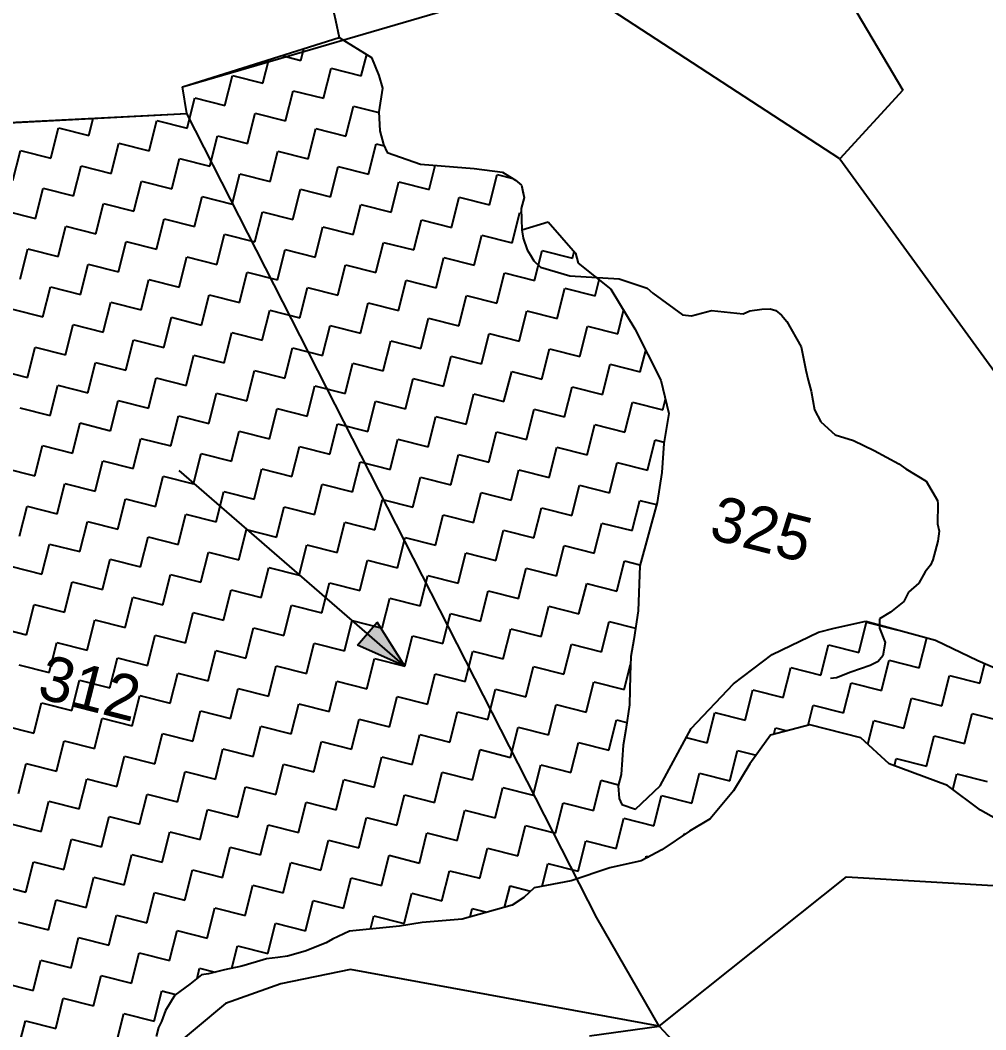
# Model space of a CAD drawing. Header units: metres. Extents: x 281097 to 285452, y 2029380 to 2031700.
# Drawn here: x 283467.3 to 283849.6, y 2030445 to 2030844.6 of the extents above; entities that cross this region are included whole.
import ezdxf
from ezdxf.enums import TextEntityAlignment as Align

# ---------------------------------------------------------------- set-up
doc = ezdxf.new("R2010")
doc.units = ezdxf.units.M
doc.header["$MEASUREMENT"] = 0
for name, color, linetype in [('LINE_WATER', 4, 'Continuous'), ('POLY_HATCH', 12, 'Continuous'), ('POLY_PARCEL', 6, 'Continuous'), ('POLY_WATER', 4, 'Continuous'), ('TEXT_PARCEL', 7, 'Continuous')]:
    doc.layers.add(name, color=color, linetype=linetype)
doc.styles.add('TEXT_MAP', font='', dxfattribs={"height": 2.5})
doc.styles.get('TEXT_MAP').set_extended_font_data('Kruti Dev 050')

msp = doc.modelspace()

# ---------------------------------------------------------------- hatches: boundary and pattern name
h = msp.add_hatch(color=256)
h.paths.add_polyline_path([(283604.79, 2030601.79), (283600.86, 2030597.26), (283619.61, 2030588.94)])
h.paths.add_polyline_path([(283619.61, 2030588.94), (283608.72, 2030606.32), (283604.79, 2030601.79)])

# ---------------------------------------------------------------- linework, layer by layer
for points in [[(283619.61, 2030588.94), (283530.34, 2030666.33)], [(283600.86, 2030597.26), (283608.72, 2030606.32)], [(283619.61, 2030588.94), (283608.72, 2030606.32)], [(283619.61, 2030588.94), (283600.86, 2030597.26)]]:
    msp.add_lwpolyline(points)
at = {"layer": 'LINE_WATER'}
for p, q in [((283590.89, 2030850.44), (283592.18, 2030844.58)), ((283592.18, 2030844.58), (283593.68, 2030837.73)), ((283593.68, 2030837.73), (283606.47, 2030829.87)), ((283606.47, 2030829.87), (283609.28, 2030822.69)), ((283609.28, 2030822.69), (283610.78, 2030817.69)), ((283610.78, 2030817.69), (283609.34, 2030808.36)), ((283609.34, 2030808.36), (283609.76, 2030800.86)), ((283609.76, 2030800.86), (283611.15, 2030795.43)), ((283611.15, 2030795.43), (283612.66, 2030792.27)), ((283612.66, 2030792.27), (283625.8, 2030787.56)), ((283625.8, 2030787.56), (283647.09, 2030785.86)), ((283647.09, 2030785.86), (283658.27, 2030784.41)), ((283658.27, 2030784.41), (283663.48, 2030781.25)), ((283663.48, 2030781.25), (283665.76, 2030779.28)), ((283665.76, 2030779.28), (283666.83, 2030774.39)), ((283666.83, 2030774.39), (283665.73, 2030770.05)), ((283665.73, 2030770.05), (283665.92, 2030761.69)), ((283665.92, 2030761.69), (283666.45, 2030758.32)), ((283666.45, 2030758.32), (283668.07, 2030753.75)), ((283668.07, 2030753.75), (283669.37, 2030751.58)), ((283669.37, 2030751.58), (283670.66, 2030749.4)), ((283670.66, 2030749.4), (283673.26, 2030746.9)), ((283673.26, 2030746.9), (283684.88, 2030743.49)), ((283684.88, 2030743.49), (283704.43, 2030742.23)), ((283704.43, 2030742.23), (283715.51, 2030738.51)), ((283715.51, 2030738.51), (283717.78, 2030736.54)), ((283717.78, 2030736.54), (283729.49, 2030728.03)), ((283729.49, 2030728.03), (283733.07, 2030727.59)), ((283733.07, 2030727.59), (283741.01, 2030729.73)), ((283741.01, 2030729.73), (283753.61, 2030728.39)), ((283753.61, 2030728.39), (283756.22, 2030729.58)), ((283756.22, 2030729.58), (283761.01, 2030730.21)), ((283761.01, 2030730.21), (283764.27, 2030730.31)), ((283764.27, 2030730.31), (283766.44, 2030729.76)), ((283766.44, 2030729.76), (283768.71, 2030727.8)), ((283768.71, 2030727.8), (283770.88, 2030725.4)), ((283770.88, 2030725.4), (283776.57, 2030715.35)), ((283776.57, 2030715.35), (283778.39, 2030706.11)), ((283778.39, 2030706.11), (283779.25, 2030702.2)), ((283779.25, 2030702.2), (283780.43, 2030697.74)), ((283780.43, 2030697.74), (283781.82, 2030690.46)), ((283781.82, 2030690.46), (283784.3, 2030685.67)), ((283784.3, 2030685.67), (283789.94, 2030680.55)), ((283789.94, 2030680.55), (283797.21, 2030678.25)), ((283797.21, 2030678.25), (283805.46, 2030674.31)), ((283805.46, 2030674.31), (283815.22, 2030669.06)), ((283815.22, 2030669.06), (283817.93, 2030666.99)), ((283817.93, 2030666.99), (283825.95, 2030662.19)), ((283825.95, 2030662.19), (283828.23, 2030658.38)), ((283828.23, 2030658.38), (283830.5, 2030654.57)), ((283830.6, 2030653.16), (283830.47, 2030645.34)), ((283830.5, 2030654.57), (283830.6, 2030653.16)), ((283830.47, 2030645.34), (283831.11, 2030642.41)), ((283831.11, 2030642.41), (283830.56, 2030638.39)), ((283830.56, 2030638.39), (283829.57, 2030634.48)), ((283828.69, 2030631.01), (283827.7, 2030628.95)), ((283829.57, 2030634.48), (283828.69, 2030631.01)), ((283827.7, 2030628.95), (283825.63, 2030626.24)), ((283825.63, 2030626.24), (283823.12, 2030621.8)), ((283823.12, 2030621.8), (283818.98, 2030618.23)), ((283818.98, 2030618.23), (283817.12, 2030614.54)), ((283817.12, 2030614.54), (283811.89, 2030610.32)), ((283807.54, 2030607.73), (283807.53, 2030604.04)), ((283811.89, 2030610.32), (283807.54, 2030607.73)), ((283807.53, 2030604.04), (283809.79, 2030598.38)), ((283809.79, 2030598.38), (283808.91, 2030593.06)), ((283808.91, 2030593.06), (283806.94, 2030590.79)), ((283803.79, 2030589.28), (283796.17, 2030586.59)), ((283806.94, 2030590.79), (283803.79, 2030589.28)), ((283790.52, 2030584.33), (283788.13, 2030584.01)), ((283796.17, 2030586.59), (283790.52, 2030584.33))]:
    msp.add_line(p, q, dxfattribs=at)
at = {"layer": 'POLY_HATCH'}
for p, q in [((283531.61, 2030818.24), (283593.68, 2030837.73)), ((283593.68, 2030837.73), (283606.47, 2030829.87)), ((283606.47, 2030829.87), (283609.28, 2030822.69)), ((283609.28, 2030822.69), (283610.78, 2030817.69)), ((283533.37, 2030807.64), (283531.61, 2030818.24)), ((283610.78, 2030817.69), (283609.34, 2030808.36)), ((283229.01, 2030791.84), (283533.37, 2030807.64)), ((283609.34, 2030808.36), (283609.76, 2030800.86)), ((283609.76, 2030800.86), (283611.15, 2030795.43)), ((283611.15, 2030795.43), (283612.66, 2030792.27)), ((283612.66, 2030792.27), (283625.8, 2030787.56)), ((283625.8, 2030787.56), (283647.09, 2030785.86)), ((283647.09, 2030785.86), (283658.27, 2030784.41)), ((283658.27, 2030784.41), (283663.48, 2030781.25)), ((283663.48, 2030781.25), (283665.76, 2030779.28)), ((283665.76, 2030779.28), (283666.34, 2030776.64)), ((283666.34, 2030776.64), (283666.83, 2030774.39)), ((283666.83, 2030774.39), (283665.73, 2030770.05)), ((283665.73, 2030770.05), (283665.92, 2030761.69)), ((283665.92, 2030761.69), (283676.34, 2030764.84)), ((283676.34, 2030764.84), (283687.14, 2030752.46)), ((283687.14, 2030752.46), (283688.26, 2030748.43)), ((283688.26, 2030748.43), (283701.21, 2030738.18)), ((283701.21, 2030738.18), (283710.62, 2030722.4)), ((283710.62, 2030722.4), (283721.02, 2030702.09)), ((283721.02, 2030702.09), (283724.13, 2030688.97)), ((283724.13, 2030688.97), (283722.2, 2030677.14)), ((283722.2, 2030677.14), (283721.41, 2030665.55)), ((283721.41, 2030665.55), (283719.49, 2030653.71)), ((283719.49, 2030653.71), (283712.61, 2030628.66)), ((283712.61, 2030628.66), (283712.01, 2030610.81)), ((283712.01, 2030610.81), (283710.21, 2030599.48)), ((283783.33, 2030602.39), (283789.63, 2030604.01)), ((283789.63, 2030604.01), (283802.12, 2030606.74)), ((283802.12, 2030606.74), (283829.7, 2030599.22)), ((283710.21, 2030599.48), (283709.06, 2030592.8)), ((283765.03, 2030593.63), (283783.33, 2030602.39)), ((283829.7, 2030599.22), (283846.44, 2030591.23)), ((283709.06, 2030592.8), (283708.79, 2030585.37)), ((283749.74, 2030581.96), (283765.03, 2030593.63)), ((283846.44, 2030591.23), (283875.39, 2030578.53)), ((283708.79, 2030585.37), (283708.5, 2030573.66)), ((283732.92, 2030564.25), (283749.74, 2030581.96)), ((283708.5, 2030573.66), (283707.08, 2030563.83)), ((283707.08, 2030563.83), (283706.06, 2030557.66)), ((283720.75, 2030541.62), (283732.92, 2030564.25)), ((283779.94, 2030565.74), (283764.43, 2030561.63)), ((283800.09, 2030560.64), (283779.94, 2030565.74)), ((283764.43, 2030561.63), (283756.2, 2030550.32)), ((283811.4, 2030550.27), (283800.09, 2030560.64)), ((283706.06, 2030557.66), (283705.27, 2030546.08)), ((283756.2, 2030550.32), (283749.74, 2030539.63)), ((283834.44, 2030541.75), (283811.4, 2030550.27)), ((283705.27, 2030546.08), (283704.12, 2030541.54)), ((283704.12, 2030541.54), (283704.48, 2030536.63)), ((283710.9, 2030532.33), (283720.75, 2030541.62)), ((283749.74, 2030539.63), (283740.5, 2030528.58)), ((283847.52, 2030532.01), (283834.44, 2030541.75)), ((283704.48, 2030536.63), (283705.48, 2030534.23)), ((283705.48, 2030534.23), (283710.9, 2030532.33)), ((283876.09, 2030515.66), (283847.52, 2030532.01)), ((283740.5, 2030528.58), (283732.3, 2030523.69)), ((283732.3, 2030523.69), (283721.31, 2030516.29)), ((283721.31, 2030516.29), (283713.23, 2030511.91)), ((283713.23, 2030511.91), (283700.74, 2030509.18)), ((283700.74, 2030509.18), (283685.48, 2030503.94)), ((283685.48, 2030503.94), (283670.85, 2030501.21)), ((283670.85, 2030501.21), (283666.68, 2030497.45)), ((283666.68, 2030497.45), (283662.13, 2030494.31)), ((283662.13, 2030494.31), (283642.35, 2030488.87)), ((283626.46, 2030487.53), (283617.51, 2030486.05)), ((283642.35, 2030488.87), (283626.46, 2030487.53)), ((283597.71, 2030484.1), (283591.02, 2030480.97)), ((283617.51, 2030486.05), (283597.71, 2030484.1)), ((283588.5, 2030479.47), (283580.17, 2030476.22)), ((283591.02, 2030480.97), (283588.5, 2030479.47)), ((283580.17, 2030476.22), (283573.23, 2030474.22)), ((283560.87, 2030472), (283555.07, 2030470.25)), ((283564.91, 2030473.12), (283560.87, 2030472)), ((283569.32, 2030473.61), (283564.91, 2030473.12)), ((283573.23, 2030474.22), (283569.32, 2030473.61)), ((283541.95, 2030467.14), (283539.18, 2030466.78)), ((283548.26, 2030468.76), (283541.95, 2030467.14)), ((283555.07, 2030470.25), (283548.26, 2030468.76)), ((283534.5, 2030463.14), (283528.57, 2030458.75)), ((283539.18, 2030466.78), (283534.5, 2030463.14)), ((283528.57, 2030458.75), (283524.89, 2030452.71)), ((283524.89, 2030452.71), (283523.24, 2030448.31)), ((283523.24, 2030448.31), (283522.1, 2030445.92)), ((283522.1, 2030445.92), (283521.21, 2030442.39))]:
    msp.add_line(p, q, dxfattribs=at)
at = {"layer": 'POLY_HATCH', "linetype": 'Continuous'}
for p, q in [((283593.37, 2030837.63), (283593.43, 2030837.62)), ((283593.43, 2030837.62), (283593.44, 2030837.65)), ((283570.91, 2030830.58), (283578.43, 2030828.68)), ((283578.43, 2030828.68), (283579.6, 2030833.31)), ((283602.37, 2030822.61), (283604.51, 2030831.07)), ((283563.42, 2030819.74), (283565.76, 2030828.96)), ((283548.42, 2030810.8), (283551.45, 2030822.77)), ((283551.45, 2030822.77), (283563.42, 2030819.74)), ((283587.37, 2030813.68), (283590.4, 2030825.65)), ((283590.4, 2030825.65), (283602.37, 2030822.61)), ((283572.36, 2030804.74), (283575.4, 2030816.71)), ((283575.4, 2030816.71), (283587.37, 2030813.68)), ((283533.42, 2030801.86), (283536.45, 2030813.83)), ((283536.45, 2030813.83), (283548.42, 2030810.8)), ((283596.3, 2030798.67), (283599.34, 2030810.64)), ((283599.34, 2030810.64), (283609.36, 2030808.1)), ((283557.36, 2030795.8), (283560.39, 2030807.77)), ((283560.39, 2030807.77), (283572.36, 2030804.74)), ((283494.47, 2030798.99), (283496.17, 2030805.71)), ((283518.42, 2030792.92), (283521.45, 2030804.9)), ((283521.45, 2030804.9), (283533.42, 2030801.86)), ((283479.47, 2030790.05), (283482.5, 2030802.02)), ((283482.5, 2030802.02), (283494.47, 2030798.99)), ((283542.36, 2030786.86), (283545.39, 2030798.83)), ((283545.39, 2030798.83), (283557.36, 2030795.8)), ((283581.3, 2030789.73), (283584.33, 2030801.7)), ((283584.33, 2030801.7), (283596.3, 2030798.67)), ((283503.41, 2030783.99), (283506.44, 2030795.96)), ((283506.44, 2030795.96), (283518.42, 2030792.92)), ((283605.24, 2030783.67), (283608.28, 2030795.64)), ((283608.28, 2030795.64), (283611.43, 2030794.84)), ((283464.47, 2030781.11), (283467.5, 2030793.08)), ((283467.5, 2030793.08), (283479.47, 2030790.05)), ((283566.3, 2030780.8), (283569.33, 2030792.77)), ((283569.33, 2030792.77), (283581.3, 2030789.73)), ((283488.41, 2030775.05), (283491.44, 2030787.02)), ((283491.44, 2030787.02), (283503.41, 2030783.99)), ((283527.35, 2030777.92), (283530.39, 2030789.89)), ((283530.39, 2030789.89), (283542.36, 2030786.86)), ((283590.24, 2030774.73), (283593.27, 2030786.7)), ((283593.27, 2030786.7), (283605.24, 2030783.67)), ((283629.19, 2030777.6), (283631.59, 2030787.1)), ((283551.3, 2030771.86), (283554.33, 2030783.83)), ((283554.33, 2030783.83), (283566.3, 2030780.8)), ((283653.13, 2030771.54), (283656.16, 2030783.51)), ((283656.16, 2030783.51), (283662.33, 2030781.95)), ((283512.35, 2030768.98), (283515.38, 2030780.95)), ((283515.38, 2030780.95), (283527.35, 2030777.92)), ((283614.18, 2030768.67), (283617.21, 2030780.64)), ((283617.21, 2030780.64), (283629.19, 2030777.6)), ((283473.41, 2030766.11), (283476.44, 2030778.08)), ((283476.44, 2030778.08), (283488.41, 2030775.05)), ((283536.29, 2030762.92), (283539.32, 2030774.89)), ((283539.32, 2030774.89), (283551.3, 2030771.86)), ((283575.24, 2030765.79), (283578.27, 2030777.76)), ((283578.27, 2030777.76), (283590.24, 2030774.73)), ((283497.35, 2030760.04), (283500.38, 2030772.02)), ((283500.38, 2030772.02), (283512.35, 2030768.98)), ((283599.18, 2030759.73), (283602.21, 2030771.7)), ((283602.21, 2030771.7), (283614.18, 2030768.67)), ((283638.12, 2030762.6), (283641.16, 2030774.57)), ((283641.16, 2030774.57), (283653.13, 2030771.54)), ((283461.43, 2030769.14), (283473.41, 2030766.11)), ((283560.23, 2030756.85), (283563.27, 2030768.82)), ((283563.27, 2030768.82), (283575.24, 2030765.79)), ((283662.07, 2030756.54), (283665.1, 2030768.51)), ((283665.1, 2030768.51), (283665.77, 2030768.34)), ((283482.34, 2030751.11), (283485.38, 2030763.08)), ((283485.38, 2030763.08), (283497.35, 2030760.04)), ((283521.29, 2030753.98), (283524.32, 2030765.95)), ((283524.32, 2030765.95), (283536.29, 2030762.92)), ((283584.18, 2030750.79), (283587.21, 2030762.76)), ((283587.21, 2030762.76), (283599.18, 2030759.73)), ((283623.12, 2030753.66), (283626.15, 2030765.63)), ((283626.15, 2030765.63), (283638.12, 2030762.6)), ((283545.23, 2030747.92), (283548.26, 2030759.89)), ((283548.26, 2030759.89), (283560.23, 2030756.85)), ((283647.06, 2030747.6), (283650.09, 2030759.57)), ((283650.09, 2030759.57), (283662.07, 2030756.54)), ((283506.29, 2030745.04), (283509.32, 2030757.01)), ((283509.32, 2030757.01), (283521.29, 2030753.98)), ((283608.12, 2030744.72), (283611.15, 2030756.69)), ((283611.15, 2030756.69), (283623.12, 2030753.66)), ((283467.34, 2030742.17), (283470.37, 2030754.14)), ((283470.37, 2030754.14), (283482.34, 2030751.11)), ((283530.23, 2030738.98), (283533.26, 2030750.95)), ((283533.26, 2030750.95), (283545.23, 2030747.92)), ((283569.17, 2030741.85), (283572.2, 2030753.82)), ((283572.2, 2030753.82), (283584.18, 2030750.79)), ((283671, 2030741.53), (283674.04, 2030753.5)), ((283674.04, 2030753.5), (283686.01, 2030750.47)), ((283686.01, 2030750.47), (283686.65, 2030753.02)), ((283491.28, 2030736.1), (283494.31, 2030748.07)), ((283494.31, 2030748.07), (283506.29, 2030745.04)), ((283593.11, 2030735.79), (283596.15, 2030747.76)), ((283596.15, 2030747.76), (283608.12, 2030744.72)), ((283632.06, 2030738.66), (283635.09, 2030750.63)), ((283635.09, 2030750.63), (283647.06, 2030747.6)), ((283554.17, 2030732.91), (283557.2, 2030744.88)), ((283557.2, 2030744.88), (283569.17, 2030741.85)), ((283656, 2030732.59), (283659.03, 2030744.57)), ((283659.03, 2030744.57), (283671, 2030741.53)), ((283476.28, 2030727.16), (283479.31, 2030739.14)), ((283479.31, 2030739.14), (283491.28, 2030736.1)), ((283515.22, 2030730.04), (283518.26, 2030742.01)), ((283518.26, 2030742.01), (283530.23, 2030738.98)), ((283578.11, 2030726.85), (283581.14, 2030738.82)), ((283581.14, 2030738.82), (283593.11, 2030735.79)), ((283617.06, 2030729.72), (283620.09, 2030741.69)), ((283620.09, 2030741.69), (283632.06, 2030738.66)), ((283694.95, 2030735.47), (283696.56, 2030741.86)), ((283539.17, 2030723.97), (283542.2, 2030735.94)), ((283542.2, 2030735.94), (283554.17, 2030732.91)), ((283641, 2030723.66), (283644.03, 2030735.63)), ((283644.03, 2030735.63), (283656, 2030732.59)), ((283679.94, 2030726.53), (283682.97, 2030738.5)), ((283682.97, 2030738.5), (283694.95, 2030735.47)), ((283500.22, 2030721.1), (283503.25, 2030733.07)), ((283503.25, 2030733.07), (283515.22, 2030730.04)), ((283602.05, 2030720.78), (283605.08, 2030732.75)), ((283605.08, 2030732.75), (283617.06, 2030729.72)), ((283464.31, 2030730.2), (283476.28, 2030727.16)), ((283524.16, 2030715.03), (283527.19, 2030727.01)), ((283527.19, 2030727.01), (283539.17, 2030723.97)), ((283563.11, 2030717.91), (283566.14, 2030729.88)), ((283566.14, 2030729.88), (283578.11, 2030726.85)), ((283664.94, 2030717.59), (283667.97, 2030729.56)), ((283667.97, 2030729.56), (283679.94, 2030726.53)), ((283703.88, 2030720.47), (283706.24, 2030729.75)), ((283485.22, 2030712.16), (283488.25, 2030724.13)), ((283488.25, 2030724.13), (283500.22, 2030721.1)), ((283587.05, 2030711.84), (283590.08, 2030723.81)), ((283590.08, 2030723.81), (283602.05, 2030720.78)), ((283625.99, 2030714.72), (283629.03, 2030726.69)), ((283629.03, 2030726.69), (283641, 2030723.66)), ((283688.88, 2030711.53), (283691.91, 2030723.5)), ((283691.91, 2030723.5), (283703.88, 2030720.47)), ((283548.1, 2030708.97), (283551.14, 2030720.94)), ((283551.14, 2030720.94), (283563.11, 2030717.91)), ((283649.94, 2030708.65), (283652.97, 2030720.62)), ((283652.97, 2030720.62), (283664.94, 2030717.59)), ((283470.21, 2030703.22), (283473.25, 2030715.19)), ((283473.25, 2030715.19), (283485.22, 2030712.16)), ((283509.16, 2030706.1), (283512.19, 2030718.07)), ((283512.19, 2030718.07), (283524.16, 2030715.03)), ((283572.05, 2030702.91), (283575.08, 2030714.88)), ((283575.08, 2030714.88), (283587.05, 2030711.84)), ((283610.99, 2030705.78), (283614.02, 2030717.75)), ((283614.02, 2030717.75), (283625.99, 2030714.72)), ((283533.1, 2030700.03), (283536.13, 2030712)), ((283536.13, 2030712), (283548.1, 2030708.97)), ((283634.93, 2030699.71), (283637.97, 2030711.69)), ((283637.97, 2030711.69), (283649.94, 2030708.65)), ((283673.88, 2030702.59), (283676.91, 2030714.56)), ((283676.91, 2030714.56), (283688.88, 2030711.53)), ((283712.82, 2030705.46), (283714.96, 2030713.91)), ((283494.16, 2030697.16), (283497.19, 2030709.13)), ((283497.19, 2030709.13), (283509.16, 2030706.1)), ((283595.99, 2030696.84), (283599.02, 2030708.81)), ((283599.02, 2030708.81), (283610.99, 2030705.78)), ((283697.82, 2030696.52), (283700.85, 2030708.49)), ((283700.85, 2030708.49), (283712.82, 2030705.46)), ((283458.24, 2030706.26), (283470.21, 2030703.22)), ((283518.1, 2030691.09), (283521.13, 2030703.06)), ((283521.13, 2030703.06), (283533.1, 2030700.03)), ((283557.04, 2030693.97), (283560.08, 2030705.94)), ((283560.08, 2030705.94), (283572.05, 2030702.91)), ((283619.93, 2030690.78), (283622.96, 2030702.75)), ((283622.96, 2030702.75), (283634.93, 2030699.71)), ((283658.87, 2030693.65), (283661.91, 2030705.62)), ((283661.91, 2030705.62), (283673.88, 2030702.59)), ((283479.15, 2030688.22), (283482.19, 2030700.19)), ((283482.19, 2030700.19), (283494.16, 2030697.16)), ((283580.98, 2030687.9), (283584.02, 2030699.87)), ((283584.02, 2030699.87), (283595.99, 2030696.84)), ((283682.82, 2030687.58), (283685.85, 2030699.56)), ((283685.85, 2030699.56), (283697.82, 2030696.52)), ((283542.04, 2030685.03), (283545.07, 2030697)), ((283545.07, 2030697), (283557.04, 2030693.97)), ((283643.87, 2030684.71), (283646.9, 2030696.68)), ((283646.9, 2030696.68), (283658.87, 2030693.65)), ((283467.18, 2030691.25), (283479.15, 2030688.22)), ((283503.09, 2030682.15), (283506.13, 2030694.13)), ((283506.13, 2030694.13), (283518.1, 2030691.09)), ((283565.98, 2030678.96), (283569.01, 2030690.93)), ((283569.01, 2030690.93), (283580.98, 2030687.9)), ((283604.93, 2030681.84), (283607.96, 2030693.81)), ((283607.96, 2030693.81), (283619.93, 2030690.78)), ((283706.76, 2030681.52), (283709.79, 2030693.49)), ((283709.79, 2030693.49), (283721.76, 2030690.46)), ((283721.76, 2030690.46), (283722.8, 2030694.57)), ((283527.04, 2030676.09), (283530.07, 2030688.06)), ((283530.07, 2030688.06), (283542.04, 2030685.03)), ((283628.87, 2030675.77), (283631.9, 2030687.74)), ((283631.9, 2030687.74), (283643.87, 2030684.71)), ((283667.81, 2030678.65), (283670.85, 2030690.62)), ((283670.85, 2030690.62), (283682.82, 2030687.58)), ((283488.09, 2030673.22), (283491.12, 2030685.19)), ((283491.12, 2030685.19), (283503.09, 2030682.15)), ((283589.92, 2030672.9), (283592.96, 2030684.87)), ((283592.96, 2030684.87), (283604.93, 2030681.84)), ((283691.75, 2030672.58), (283694.79, 2030684.55)), ((283694.79, 2030684.55), (283706.76, 2030681.52)), ((283512.03, 2030667.15), (283515.07, 2030679.12)), ((283515.07, 2030679.12), (283527.04, 2030676.09)), ((283550.98, 2030670.03), (283554.01, 2030682)), ((283554.01, 2030682), (283565.98, 2030678.96)), ((283613.86, 2030666.83), (283616.9, 2030678.81)), ((283616.9, 2030678.81), (283628.87, 2030675.77)), ((283652.81, 2030669.71), (283655.84, 2030681.68)), ((283655.84, 2030681.68), (283667.81, 2030678.65)), ((283473.09, 2030664.28), (283476.12, 2030676.25)), ((283476.12, 2030676.25), (283488.09, 2030673.22)), ((283574.92, 2030663.96), (283577.95, 2030675.93)), ((283577.95, 2030675.93), (283589.92, 2030672.9)), ((283676.75, 2030663.64), (283679.78, 2030675.61)), ((283679.78, 2030675.61), (283691.75, 2030672.58)), ((283715.7, 2030666.52), (283718.73, 2030678.49)), ((283718.73, 2030678.49), (283722.28, 2030677.59)), ((283535.97, 2030661.09), (283539.01, 2030673.06)), ((283539.01, 2030673.06), (283550.98, 2030670.03)), ((283637.81, 2030660.77), (283640.84, 2030672.74)), ((283640.84, 2030672.74), (283652.81, 2030669.71)), ((283461.12, 2030667.31), (283473.09, 2030664.28)), ((283497.03, 2030658.21), (283500.06, 2030670.18)), ((283500.06, 2030670.18), (283512.03, 2030667.15)), ((283559.92, 2030655.02), (283562.95, 2030666.99)), ((283562.95, 2030666.99), (283574.92, 2030663.96)), ((283598.86, 2030657.9), (283601.89, 2030669.87)), ((283601.89, 2030669.87), (283613.86, 2030666.83)), ((283700.69, 2030657.58), (283703.73, 2030669.55)), ((283703.73, 2030669.55), (283715.7, 2030666.52)), ((283520.97, 2030652.15), (283524, 2030664.12)), ((283524, 2030664.12), (283535.97, 2030661.09)), ((283622.8, 2030651.83), (283625.84, 2030663.8)), ((283625.84, 2030663.8), (283637.81, 2030660.77)), ((283661.75, 2030654.7), (283664.78, 2030666.68)), ((283664.78, 2030666.68), (283676.75, 2030663.64)), ((283482.03, 2030649.27), (283485.06, 2030661.25)), ((283485.06, 2030661.25), (283497.03, 2030658.21)), ((283583.86, 2030648.96), (283586.89, 2030660.93)), ((283586.89, 2030660.93), (283598.86, 2030657.9)), ((283685.69, 2030648.64), (283688.72, 2030660.61)), ((283688.72, 2030660.61), (283700.69, 2030657.58)), ((283505.97, 2030643.21), (283509, 2030655.18)), ((283509, 2030655.18), (283520.97, 2030652.15)), ((283544.91, 2030646.08), (283547.95, 2030658.05)), ((283547.95, 2030658.05), (283559.92, 2030655.02)), ((283607.8, 2030642.89), (283610.83, 2030654.86)), ((283610.83, 2030654.86), (283622.8, 2030651.83)), ((283646.74, 2030645.77), (283649.78, 2030657.74)), ((283649.78, 2030657.74), (283661.75, 2030654.7)), ((283467.02, 2030640.34), (283470.06, 2030652.31)), ((283470.06, 2030652.31), (283482.03, 2030649.27)), ((283568.85, 2030640.02), (283571.89, 2030651.99)), ((283571.89, 2030651.99), (283583.86, 2030648.96)), ((283670.69, 2030639.7), (283673.72, 2030651.67)), ((283673.72, 2030651.67), (283685.69, 2030648.64)), ((283709.63, 2030642.58), (283712.66, 2030654.55)), ((283712.66, 2030654.55), (283719.26, 2030652.88)), ((283529.91, 2030637.15), (283532.94, 2030649.12)), ((283532.94, 2030649.12), (283544.91, 2030646.08)), ((283631.74, 2030636.83), (283634.77, 2030648.8)), ((283634.77, 2030648.8), (283646.74, 2030645.77)), ((283490.97, 2030634.27), (283494, 2030646.24)), ((283494, 2030646.24), (283505.97, 2030643.21)), ((283553.85, 2030631.08), (283556.88, 2030643.05)), ((283556.88, 2030643.05), (283568.85, 2030640.02)), ((283592.8, 2030633.95), (283595.83, 2030645.92)), ((283595.83, 2030645.92), (283607.8, 2030642.89)), ((283694.63, 2030633.64), (283697.66, 2030645.61)), ((283697.66, 2030645.61), (283709.63, 2030642.58)), ((283514.91, 2030628.21), (283517.94, 2030640.18)), ((283517.94, 2030640.18), (283529.91, 2030637.15)), ((283616.74, 2030627.89), (283619.77, 2030639.86)), ((283619.77, 2030639.86), (283631.74, 2030636.83)), ((283655.68, 2030630.76), (283658.72, 2030642.73)), ((283658.72, 2030642.73), (283670.69, 2030639.7)), ((283475.96, 2030625.33), (283478.99, 2030637.3)), ((283478.99, 2030637.3), (283490.97, 2030634.27)), ((283577.79, 2030625.02), (283580.83, 2030636.99)), ((283580.83, 2030636.99), (283592.8, 2030633.95)), ((283679.63, 2030624.7), (283682.66, 2030636.67)), ((283682.66, 2030636.67), (283694.63, 2030633.64)), ((283499.9, 2030619.27), (283502.94, 2030631.24)), ((283502.94, 2030631.24), (283514.91, 2030628.21)), ((283538.85, 2030622.14), (283541.88, 2030634.11)), ((283541.88, 2030634.11), (283553.85, 2030631.08)), ((283601.74, 2030618.95), (283604.77, 2030630.92)), ((283604.77, 2030630.92), (283616.74, 2030627.89)), ((283640.68, 2030621.82), (283643.71, 2030633.8)), ((283643.71, 2030633.8), (283655.68, 2030630.76)), ((283463.99, 2030628.37), (283475.96, 2030625.33)), ((283562.79, 2030616.08), (283565.82, 2030628.05)), ((283565.82, 2030628.05), (283577.79, 2030625.02)), ((283664.62, 2030615.76), (283667.65, 2030627.73)), ((283667.65, 2030627.73), (283679.63, 2030624.7)), ((283703.57, 2030618.63), (283706.6, 2030630.6)), ((283706.6, 2030630.6), (283712.71, 2030629.06)), ((283523.85, 2030613.2), (283526.88, 2030625.17)), ((283526.88, 2030625.17), (283538.85, 2030622.14)), ((283625.68, 2030612.89), (283628.71, 2030624.86)), ((283628.71, 2030624.86), (283640.68, 2030621.82)), ((283484.9, 2030610.33), (283487.93, 2030622.3)), ((283487.93, 2030622.3), (283499.9, 2030619.27)), ((283547.79, 2030607.14), (283550.82, 2030619.11)), ((283550.82, 2030619.11), (283562.79, 2030616.08)), ((283586.73, 2030610.01), (283589.76, 2030621.98)), ((283589.76, 2030621.98), (283601.74, 2030618.95)), ((283688.56, 2030609.7), (283691.6, 2030621.67)), ((283691.6, 2030621.67), (283703.57, 2030618.63)), ((283508.84, 2030604.26), (283511.87, 2030616.24)), ((283511.87, 2030616.24), (283523.85, 2030613.2)), ((283610.67, 2030603.95), (283613.71, 2030615.92)), ((283613.71, 2030615.92), (283625.68, 2030612.89)), ((283649.62, 2030606.82), (283652.65, 2030618.79)), ((283652.65, 2030618.79), (283664.62, 2030615.76)), ((283469.9, 2030601.39), (283472.93, 2030613.36)), ((283472.93, 2030613.36), (283484.9, 2030610.33)), ((283571.73, 2030601.07), (283574.76, 2030613.04)), ((283574.76, 2030613.04), (283586.73, 2030610.01)), ((283673.56, 2030600.76), (283676.59, 2030612.73)), ((283676.59, 2030612.73), (283688.56, 2030609.7)), ((283493.84, 2030595.33), (283496.87, 2030607.3)), ((283496.87, 2030607.3), (283508.84, 2030604.26)), ((283532.78, 2030598.2), (283535.82, 2030610.17)), ((283535.82, 2030610.17), (283547.79, 2030607.14)), ((283595.67, 2030595.01), (283598.7, 2030606.98)), ((283598.7, 2030606.98), (283610.67, 2030603.95)), ((283634.62, 2030597.88), (283637.65, 2030609.85)), ((283637.65, 2030609.85), (283649.62, 2030606.82)), ((283457.93, 2030604.42), (283469.9, 2030601.39)), ((283556.73, 2030592.14), (283559.76, 2030604.11)), ((283559.76, 2030604.11), (283571.73, 2030601.07)), ((283658.56, 2030591.82), (283661.59, 2030603.79)), ((283661.59, 2030603.79), (283673.56, 2030600.76)), ((283697.5, 2030594.69), (283700.53, 2030606.66)), ((283700.53, 2030606.66), (283710.94, 2030604.03)), ((283799.33, 2030594.37), (283802.37, 2030606.35)), ((283802.37, 2030606.35), (283814.34, 2030603.31)), ((283814.34, 2030603.31), (283814.36, 2030603.4)), ((283517.78, 2030589.26), (283520.81, 2030601.23)), ((283520.81, 2030601.23), (283532.78, 2030598.2)), ((283619.61, 2030588.94), (283622.64, 2030600.92)), ((283622.64, 2030600.92), (283634.62, 2030597.88)), ((283823.28, 2030588.31), (283826.27, 2030600.15)), ((283478.84, 2030586.39), (283481.87, 2030598.36)), ((283481.87, 2030598.36), (283493.84, 2030595.33)), ((283541.72, 2030583.2), (283544.75, 2030595.17)), ((283544.75, 2030595.17), (283556.73, 2030592.14)), ((283580.67, 2030586.07), (283583.7, 2030598.04)), ((283583.7, 2030598.04), (283595.67, 2030595.01)), ((283643.55, 2030582.88), (283646.59, 2030594.85)), ((283646.59, 2030594.85), (283658.56, 2030591.82)), ((283682.5, 2030585.75), (283685.53, 2030597.72)), ((283685.53, 2030597.72), (283697.5, 2030594.69)), ((283784.33, 2030585.44), (283787.36, 2030597.41)), ((283787.36, 2030597.41), (283799.33, 2030594.37)), ((283502.78, 2030580.32), (283505.81, 2030592.29)), ((283505.81, 2030592.29), (283517.78, 2030589.26)), ((283604.61, 2030580.01), (283607.64, 2030591.98)), ((283607.64, 2030591.98), (283619.61, 2030588.94)), ((283808.27, 2030579.37), (283811.3, 2030591.34)), ((283811.3, 2030591.34), (283823.28, 2030588.31)), ((283466.86, 2030589.42), (283478.84, 2030586.39)), ((283565.66, 2030577.13), (283568.7, 2030589.1)), ((283568.7, 2030589.1), (283580.67, 2030586.07)), ((283667.5, 2030576.81), (283670.53, 2030588.79)), ((283670.53, 2030588.79), (283682.5, 2030585.75)), ((283706.44, 2030579.69), (283708.94, 2030589.56)), ((283769.33, 2030576.5), (283772.36, 2030588.47)), ((283772.36, 2030588.47), (283784.33, 2030585.44)), ((283847.22, 2030582.24), (283849.19, 2030590.02)), ((283487.77, 2030571.38), (283490.81, 2030583.36)), ((283490.81, 2030583.36), (283502.78, 2030580.32)), ((283526.72, 2030574.26), (283529.75, 2030586.23)), ((283529.75, 2030586.23), (283541.72, 2030583.2)), ((283589.61, 2030571.07), (283592.64, 2030583.04)), ((283592.64, 2030583.04), (283604.61, 2030580.01)), ((283628.55, 2030573.94), (283631.58, 2030585.91)), ((283631.58, 2030585.91), (283643.55, 2030582.88)), ((283832.21, 2030573.31), (283835.25, 2030585.28)), ((283835.25, 2030585.28), (283847.22, 2030582.24)), ((283550.66, 2030568.19), (283553.69, 2030580.16)), ((283553.69, 2030580.16), (283565.66, 2030577.13)), ((283652.49, 2030567.88), (283655.52, 2030579.85)), ((283655.52, 2030579.85), (283667.5, 2030576.81)), ((283691.44, 2030570.75), (283694.47, 2030582.72)), ((283694.47, 2030582.72), (283706.44, 2030579.69)), ((283754.32, 2030567.56), (283757.36, 2030579.53)), ((283757.36, 2030579.53), (283769.33, 2030576.5)), ((283793.27, 2030570.43), (283796.3, 2030582.4)), ((283796.3, 2030582.4), (283808.27, 2030579.37)), ((283511.72, 2030565.32), (283514.75, 2030577.29)), ((283514.75, 2030577.29), (283526.72, 2030574.26)), ((283613.55, 2030565), (283616.58, 2030576.97)), ((283616.58, 2030576.97), (283628.55, 2030573.94)), ((283817.21, 2030564.37), (283820.24, 2030576.34)), ((283820.24, 2030576.34), (283832.21, 2030573.31)), ((283472.77, 2030562.45), (283475.8, 2030574.42)), ((283475.8, 2030574.42), (283487.77, 2030571.38)), ((283535.66, 2030559.26), (283538.69, 2030571.23)), ((283538.69, 2030571.23), (283550.66, 2030568.19)), ((283574.6, 2030562.13), (283577.63, 2030574.1)), ((283577.63, 2030574.1), (283589.61, 2030571.07)), ((283637.49, 2030558.94), (283640.52, 2030570.91)), ((283640.52, 2030570.91), (283652.49, 2030567.88)), ((283676.43, 2030561.81), (283679.47, 2030573.78)), ((283679.47, 2030573.78), (283691.44, 2030570.75)), ((283779.3, 2030565.57), (283781.3, 2030573.47)), ((283781.3, 2030573.47), (283793.27, 2030570.43)), ((283496.71, 2030556.38), (283499.74, 2030568.35)), ((283499.74, 2030568.35), (283511.72, 2030565.32)), ((283598.54, 2030556.06), (283601.58, 2030568.03)), ((283601.58, 2030568.03), (283613.55, 2030565)), ((283700.38, 2030555.75), (283703.41, 2030567.72)), ((283703.41, 2030567.72), (283707.49, 2030566.68)), ((283739.32, 2030558.62), (283742.35, 2030570.59)), ((283742.35, 2030570.59), (283754.32, 2030567.56)), ((283802.88, 2030558.08), (283805.24, 2030567.4)), ((283805.24, 2030567.4), (283817.21, 2030564.37)), ((283841.15, 2030558.3), (283844.18, 2030570.27)), ((283844.18, 2030570.27), (283856.16, 2030567.24)), ((283460.8, 2030565.48), (283472.77, 2030562.45)), ((283559.6, 2030553.19), (283562.63, 2030565.16)), ((283562.63, 2030565.16), (283574.6, 2030562.13)), ((283661.43, 2030552.87), (283664.46, 2030564.84)), ((283664.46, 2030564.84), (283676.43, 2030561.81)), ((283765.64, 2030561.96), (283766.29, 2030564.53)), ((283766.29, 2030564.53), (283770.93, 2030563.35)), ((283481.71, 2030547.44), (283484.74, 2030559.41)), ((283484.74, 2030559.41), (283496.71, 2030556.38)), ((283520.65, 2030550.32), (283523.69, 2030562.29)), ((283523.69, 2030562.29), (283535.66, 2030559.26)), ((283583.54, 2030547.13), (283586.57, 2030559.1)), ((283586.57, 2030559.1), (283598.54, 2030556.06)), ((283622.49, 2030550), (283625.52, 2030561.97)), ((283625.52, 2030561.97), (283637.49, 2030558.94)), ((283731.02, 2030560.72), (283739.32, 2030558.62)), ((283826.15, 2030549.36), (283829.18, 2030561.34)), ((283829.18, 2030561.34), (283841.15, 2030558.3)), ((283544.6, 2030544.25), (283547.63, 2030556.22)), ((283547.63, 2030556.22), (283559.6, 2030553.19)), ((283646.43, 2030543.93), (283649.46, 2030555.91)), ((283649.46, 2030555.91), (283661.43, 2030552.87)), ((283685.37, 2030546.81), (283688.4, 2030558.78)), ((283688.4, 2030558.78), (283700.38, 2030555.75)), ((283748.26, 2030543.62), (283751.29, 2030555.59)), ((283751.29, 2030555.59), (283758.67, 2030553.72)), ((283505.65, 2030541.38), (283508.68, 2030553.35)), ((283508.68, 2030553.35), (283520.65, 2030550.32)), ((283607.48, 2030541.06), (283610.51, 2030553.03)), ((283610.51, 2030553.03), (283622.49, 2030550)), ((283813.45, 2030549.51), (283814.18, 2030552.4)), ((283814.18, 2030552.4), (283826.15, 2030549.36)), ((283466.71, 2030538.5), (283469.74, 2030550.48)), ((283469.74, 2030550.48), (283481.71, 2030547.44)), ((283529.59, 2030535.31), (283532.63, 2030547.28)), ((283532.63, 2030547.28), (283544.6, 2030544.25)), ((283568.54, 2030538.19), (283571.57, 2030550.16)), ((283571.57, 2030550.16), (283583.54, 2030547.13)), ((283631.42, 2030535), (283634.46, 2030546.97)), ((283634.46, 2030546.97), (283646.43, 2030543.93)), ((283670.37, 2030537.87), (283673.4, 2030549.84)), ((283673.4, 2030549.84), (283685.37, 2030546.81)), ((283490.65, 2030532.44), (283493.68, 2030544.41)), ((283493.68, 2030544.41), (283505.65, 2030541.38)), ((283592.48, 2030532.12), (283595.51, 2030544.09)), ((283595.51, 2030544.09), (283607.48, 2030541.06)), ((283694.31, 2030531.81), (283697.34, 2030543.78)), ((283697.34, 2030543.78), (283704.24, 2030542.03)), ((283733.26, 2030534.68), (283736.29, 2030546.65)), ((283736.29, 2030546.65), (283748.26, 2030543.62)), ((283836.56, 2030540.18), (283838.12, 2030546.33)), ((283838.12, 2030546.33), (283850.09, 2030543.3)), ((283553.53, 2030529.25), (283556.57, 2030541.22)), ((283556.57, 2030541.22), (283568.54, 2030538.19)), ((283655.37, 2030528.93), (283658.4, 2030540.9)), ((283658.4, 2030540.9), (283670.37, 2030537.87)), ((283475.64, 2030523.5), (283478.68, 2030535.47)), ((283478.68, 2030535.47), (283490.65, 2030532.44)), ((283514.59, 2030526.37), (283517.62, 2030538.35)), ((283517.62, 2030538.35), (283529.59, 2030535.31)), ((283577.48, 2030523.18), (283580.51, 2030535.15)), ((283580.51, 2030535.15), (283592.48, 2030532.12)), ((283616.42, 2030526.06), (283619.45, 2030538.03)), ((283619.45, 2030538.03), (283631.42, 2030535)), ((283718.25, 2030525.74), (283721.29, 2030537.71)), ((283721.29, 2030537.71), (283733.26, 2030534.68)), ((283538.53, 2030520.31), (283541.56, 2030532.28)), ((283541.56, 2030532.28), (283553.53, 2030529.25)), ((283640.36, 2030519.99), (283643.4, 2030531.96)), ((283643.4, 2030531.96), (283655.37, 2030528.93)), ((283679.31, 2030522.87), (283682.34, 2030534.84)), ((283682.34, 2030534.84), (283694.31, 2030531.81)), ((283499.59, 2030517.44), (283502.62, 2030529.41)), ((283502.62, 2030529.41), (283514.59, 2030526.37)), ((283601.42, 2030517.12), (283604.45, 2030529.09)), ((283604.45, 2030529.09), (283616.42, 2030526.06)), ((283703.25, 2030516.8), (283706.28, 2030528.77)), ((283706.28, 2030528.77), (283718.25, 2030525.74)), ((283463.67, 2030526.53), (283475.64, 2030523.5)), ((283523.53, 2030511.37), (283526.56, 2030523.34)), ((283526.56, 2030523.34), (283538.53, 2030520.31)), ((283562.47, 2030514.25), (283565.51, 2030526.22)), ((283565.51, 2030526.22), (283577.48, 2030523.18)), ((283625.36, 2030511.05), (283628.39, 2030523.03)), ((283628.39, 2030523.03), (283640.36, 2030519.99)), ((283664.3, 2030513.93), (283667.34, 2030525.9)), ((283667.34, 2030525.9), (283679.31, 2030522.87)), ((283484.58, 2030508.5), (283487.62, 2030520.47)), ((283487.62, 2030520.47), (283499.59, 2030517.44)), ((283586.41, 2030508.18), (283589.45, 2030520.15)), ((283589.45, 2030520.15), (283601.42, 2030517.12)), ((283688.25, 2030507.86), (283691.28, 2030519.83)), ((283691.28, 2030519.83), (283703.25, 2030516.8)), ((283730.1, 2030522.21), (283730.22, 2030522.71)), ((283730.22, 2030522.71), (283730.67, 2030522.59)), ((283547.47, 2030505.31), (283550.5, 2030517.28)), ((283550.5, 2030517.28), (283562.47, 2030514.25)), ((283649.3, 2030504.99), (283652.33, 2030516.96)), ((283652.33, 2030516.96), (283664.3, 2030513.93)), ((283469.58, 2030499.56), (283472.61, 2030511.53)), ((283472.61, 2030511.53), (283484.58, 2030508.5)), ((283508.52, 2030502.43), (283511.56, 2030514.4)), ((283511.56, 2030514.4), (283523.53, 2030511.37)), ((283571.41, 2030499.24), (283574.44, 2030511.21)), ((283574.44, 2030511.21), (283586.41, 2030508.18)), ((283610.36, 2030502.12), (283613.39, 2030514.09)), ((283613.39, 2030514.09), (283625.36, 2030511.05)), ((283714.99, 2030512.86), (283715.22, 2030513.77)), ((283715.22, 2030513.77), (283716.2, 2030513.52)), ((283532.47, 2030496.37), (283535.5, 2030508.34)), ((283535.5, 2030508.34), (283547.47, 2030505.31)), ((283634.3, 2030496.05), (283637.33, 2030508.02)), ((283637.33, 2030508.02), (283649.3, 2030504.99)), ((283673.97, 2030501.79), (283676.28, 2030510.9)), ((283676.28, 2030510.9), (283688.25, 2030507.86)), ((283493.52, 2030493.49), (283496.55, 2030505.47)), ((283496.55, 2030505.47), (283508.52, 2030502.43)), ((283595.35, 2030493.18), (283598.39, 2030505.15)), ((283598.39, 2030505.15), (283610.36, 2030502.12)), ((283457.61, 2030502.59), (283469.58, 2030499.56)), ((283517.46, 2030487.43), (283520.5, 2030499.4)), ((283520.5, 2030499.4), (283532.47, 2030496.37)), ((283556.41, 2030490.3), (283559.44, 2030502.27)), ((283559.44, 2030502.27), (283571.41, 2030499.24)), ((283619.29, 2030487.11), (283622.33, 2030499.08)), ((283622.33, 2030499.08), (283634.3, 2030496.05)), ((283659.13, 2030493.48), (283661.27, 2030501.96)), ((283661.27, 2030501.96), (283669.4, 2030499.9)), ((283478.52, 2030484.56), (283481.55, 2030496.53)), ((283481.55, 2030496.53), (283493.52, 2030493.49)), ((283580.35, 2030484.24), (283583.38, 2030496.21)), ((283583.38, 2030496.21), (283595.35, 2030493.18)), ((283541.4, 2030481.37), (283544.44, 2030493.34)), ((283544.44, 2030493.34), (283556.41, 2030490.3)), ((283645.43, 2030489.72), (283646.27, 2030493.02)), ((283646.27, 2030493.02), (283652.08, 2030491.55)), ((283466.55, 2030487.59), (283478.52, 2030484.56)), ((283502.46, 2030478.49), (283505.49, 2030490.46)), ((283505.49, 2030490.46), (283517.46, 2030487.43)), ((283565.35, 2030475.3), (283568.38, 2030487.27)), ((283568.38, 2030487.27), (283580.35, 2030484.24)), ((283606, 2030484.91), (283607.32, 2030490.15)), ((283607.32, 2030490.15), (283619.29, 2030487.11)), ((283526.4, 2030472.43), (283529.43, 2030484.4)), ((283529.43, 2030484.4), (283541.4, 2030481.37)), ((283487.46, 2030469.55), (283490.49, 2030481.52)), ((283490.49, 2030481.52), (283502.46, 2030478.49)), ((283511.4, 2030463.49), (283514.43, 2030475.46)), ((283514.43, 2030475.46), (283526.4, 2030472.43)), ((283551.11, 2030469.38), (283553.38, 2030478.33)), ((283553.38, 2030478.33), (283565.35, 2030475.3)), ((283472.45, 2030460.61), (283475.49, 2030472.59)), ((283475.49, 2030472.59), (283487.46, 2030469.55)), ((283537.35, 2030465.35), (283538.37, 2030469.39)), ((283538.37, 2030469.39), (283544.59, 2030467.82)), ((283460.48, 2030463.65), (283472.45, 2030460.61)), ((283496.4, 2030454.55), (283499.43, 2030466.52)), ((283499.43, 2030466.52), (283511.4, 2030463.49)), ((283520.34, 2030448.49), (283523.37, 2030460.46)), ((283523.37, 2030460.46), (283528.96, 2030459.04)), ((283481.39, 2030445.61), (283484.42, 2030457.58)), ((283484.42, 2030457.58), (283496.4, 2030454.55)), ((283505.33, 2030439.55), (283508.37, 2030451.52)), ((283508.37, 2030451.52), (283520.34, 2030448.49)), ((283467.49, 2030441.04), (283469.42, 2030448.64)), ((283469.42, 2030448.64), (283481.39, 2030445.61))]:
    msp.add_line(p, q, dxfattribs=at)
at = {"layer": 'POLY_PARCEL'}
for p, q in [((283742.42, 2030942.41), (283816.72, 2030816.93)), ((283531.61, 2030818.24), (283693.5, 2030865.49)), ((283791.8, 2030789.74), (283691.36, 2030855.27)), ((283533.37, 2030807.64), (283531.61, 2030818.24)), ((283816.72, 2030816.93), (283791.8, 2030789.74)), ((283232.77, 2030792.43), (283533.37, 2030807.64)), ((283695.65, 2030489.37), (283533.37, 2030807.64)), ((283791.8, 2030789.74), (283852.99, 2030705.53)), ((283720.31, 2030446.43), (283794.51, 2030505.55)), ((283794.51, 2030505.55), (284001.2, 2030493.62)), ((283720.31, 2030446.43), (283695.65, 2030489.37)), ((283720.31, 2030446.43), (283873.13, 2030284.4))]:
    msp.add_line(p, q, dxfattribs=at)
at = {"layer": 'POLY_WATER'}
for p, q in [((283598.06, 2030468.94), (283570.59, 2030463.23)), ((283720.31, 2030446.43), (283598.06, 2030468.94)), ((283570.59, 2030463.23), (283548.6, 2030455.46)), ((283548.6, 2030455.46), (283514.78, 2030427.34)), ((283692.66, 2030442.72), (283720.31, 2030446.43))]:
    msp.add_line(p, q, dxfattribs=at)

# ---------------------------------------------------------------- texts
at = {"layer": 'TEXT_PARCEL', "style": 'TEXT_MAP'}
for s, p in [('325', (283760.92, 2030643.32)), ('312', (283494.95, 2030580.34))]:
    msp.add_text(s, height=17.782, rotation=345.7852, dxfattribs=at).set_placement(p, align=Align.MIDDLE)

doc.saveas('drawing.dxf')
